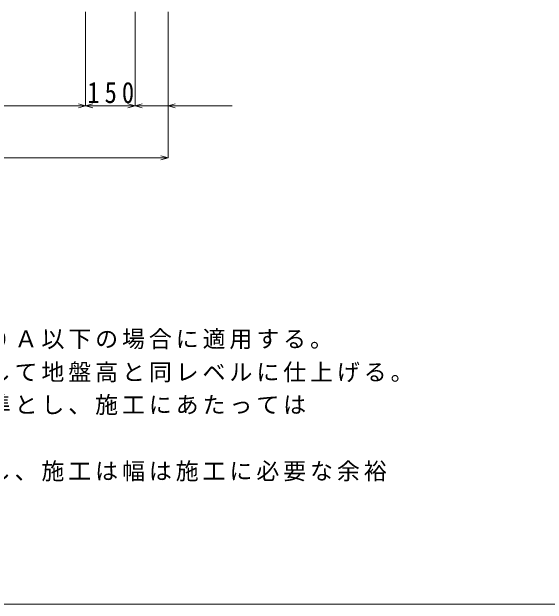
# Model space of a CAD drawing. Units: millimetres, scale not verified. Extents: x -6164 to 5771, y -4092 to 4364.
# Drawn here: x -3557 to -1933, y -4092 to -2297 of the extents above; entities that cross this region are included whole.
import ezdxf

# ---------------------------------------------------------------- set-up
doc = ezdxf.new("R2010")
doc.units = ezdxf.units.MM
doc.header["$LTSCALE"] = 30
for name, color, linetype, lineweight in [('0-2', 3, 'Continuous', 9), ('0-5_基礎', 7, 'Continuous', 9), ('0-6_寸法', 4, 'Continuous', 9), ('1-0', 7, 'Continuous', 9)]:
    doc.layers.add(name, color=color, linetype=linetype, lineweight=lineweight)
doc.styles.add('ＭＳ ゴシック', font='')
doc.styles.get('ＭＳ ゴシック').set_extended_font_data('MS Gothic')

msp = doc.modelspace()

# ---------------------------------------------------------------- linework, layer by layer
at = {"layer": '0-6_寸法'}
for p, q in [((-3332.75, -2581.66), (-3332.75, -2296.66)), ((-3182.75, -2581.66), (-3182.75, -2296.66)), ((-3082.75, -2581.66), (-3082.75, -2296.66)), ((-4832.75, -2581.66), (-3332.75, -2581.66)), ((-3332.75, -2581.66), (-3407.75, -2581.66)), ((-3332.75, -2581.66), (-3354.48, -2575.84)), ((-3332.75, -2581.66), (-3354.48, -2587.48)), ((-3332.75, -2581.66), (-3311.01, -2575.84)), ((-3332.75, -2581.66), (-3257.75, -2581.66)), ((-3332.75, -2581.66), (-3311.01, -2587.48)), ((-3332.75, -2581.66), (-3182.75, -2581.66)), ((-3182.75, -2581.66), (-3257.75, -2581.66)), ((-3182.75, -2581.66), (-3204.48, -2575.84)), ((-3182.75, -2581.66), (-3204.48, -2587.48)), ((-3182.75, -2581.66), (-3161.01, -2575.84)), ((-3182.75, -2581.66), (-3107.75, -2581.66)), ((-3182.75, -2581.66), (-3161.01, -2587.48)), ((-3182.75, -2581.66), (-3082.75, -2581.66)), ((-3082.75, -2581.66), (-3061.01, -2575.84)), ((-3082.75, -2581.66), (-3061.01, -2587.48)), ((-3082.75, -2581.66), (-2888.21, -2581.66)), ((-3082.75, -2739.09), (-3082.75, -2581.66)), ((-3082.75, -2739.09), (-5082.75, -2739.09)), ((-3082.75, -2739.09), (-3104.48, -2733.27)), ((-3082.75, -2739.09), (-3104.48, -2744.92))]:
    msp.add_line(p, q, dxfattribs=at)
at = {"layer": '1-0', "color": 5}
msp.add_line((-6164.46, -4091.96), (5770.88, -4091.96), dxfattribs=at)

# ---------------------------------------------------------------- texts
at = {"layer": '0-2', "color": 7, "insert": (-5096.29, -3519.77), "char_height": 51.05, "attachment_point": 7, "style": 'ＭＳ ゴシック'}
msp.add_mtext('\\T1.17;・基礎材は、再生砕石（ＲＣ４０）を標準とし、施工にあたっては', dxfattribs=at)
at = {"layer": '0-5_基礎', "char_height": 51.05, "attachment_point": 7, "style": 'ＭＳ ゴシック'}
for s, insert in [('\\T1.17;・深井戸用水中ポンプ口径１２５～１５０Ａ以下の場合に適用する。', (-5096.29, -3319.77)), ('\\T1.17;・ポンプ室の設置にあたっては、原則として地盤高と同レベルに仕上げる。', (-5096.29, -3419.77)), ('\\T1.17;・基礎材の厚さは概ね１５０ｍｍ程度とし、施工は幅は施工に必要な余裕', (-5096.29, -3719.77))]:
    msp.add_mtext(s, dxfattribs=dict(at, insert=insert))
at = {"layer": '0-6_寸法', "color": 7, "insert": (-3327.43, -2574.16), "char_height": 64.15, "attachment_point": 7, "style": 'ＭＳ ゴシック'}
msp.add_mtext('\\T1.41;\\W0.85;150', dxfattribs=at)

doc.saveas('drawing.dxf')
